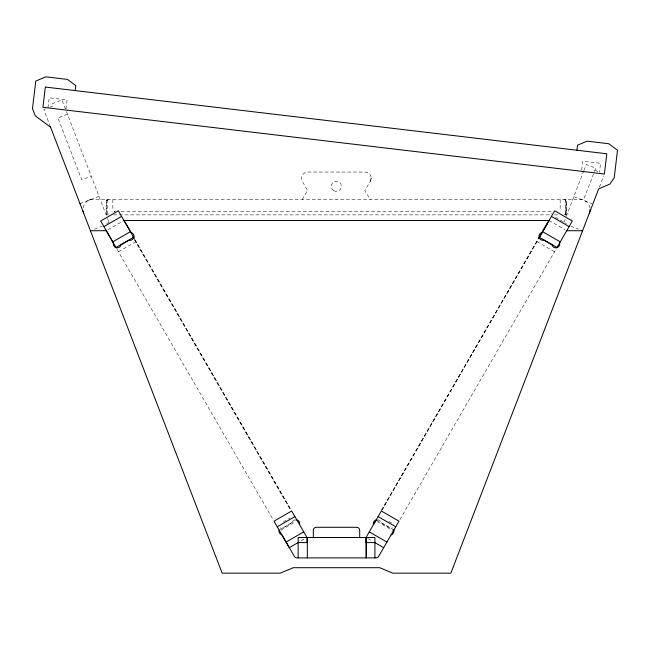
<?xml version="1.0" encoding="UTF-8"?>
<svg xmlns="http://www.w3.org/2000/svg" width="650" height="650" viewBox="0 0 650 650"><rect width="100%" height="100%" fill="white"/><g stroke="black" fill="none" stroke-linecap="round" stroke-linejoin="round"><path stroke-width="0.49" stroke-dasharray="3.25 2.44" d="M566.109 201.614L566.004 213.037L566.109 201.614A2.039 2.039 0 0 0 564.07 199.574M47.986 107.9L49.189 97.776L67.056 99.897L65.853 110.021M581.62 170.032L582.676 161.168L600.543 163.296L599.487 172.153M563.916 222.463L566.036 216.946M566.329 216.19L583.668 171.121M583.895 170.528L586.219 164.482L595.741 168.147L583.342 200.371M599.349 187.151L603.679 175.898M381.436 510.291L537.989 239.176M381.761 510.274L538.046 239.59M381.989 509.99L538.184 239.452M399.929 519.594L555.961 249.34M302.152 199.574L307.483 190.458L302.258 181.163A6.118 6.118 0 0 1 307.588 172.047L365.089 172.047A6.118 6.118 0 0 1 370.37 181.252L364.845 190.718L370.313 199.574M108.396 199.574L106.519 200.834L108.396 199.574A2.039 2.039 0 0 0 106.356 201.614L106.356 212.249A3.055 3.055 0 0 0 108.103 215.004M106.673 223.6L111.719 220.683M107.892 229.775L123.11 220.992M118.446 251.761L136.11 241.564M283.359 521.861L290.087 517.977M279.947 529.539L295.287 520.674M281.084 530.059L295.799 521.568M301.072 540.889L305.273 538.46M45.508 108.851L43.778 109.517L49.928 125.523M49.831 107.193L53.292 105.861L52.439 103.634L61.953 99.978L66.072 110.679M67.446 114.254L57.931 117.91L81.721 179.766L91.236 176.101M79.983 203.645L99.019 196.324M94.494 229.182L101.806 226.371M121.103 211.372L552.378 211.372M108.501 214.866L106.47 214.866L106.47 199.574M113.579 214.866L550.29 214.866M554.352 214.866L559.431 214.866M564.509 214.866L566.54 214.866L566.54 199.574M594.88 170.365L599.641 172.193M573.828 196.706L591.947 203.686M570.814 226.176L578.557 229.141M555.409 217.287L566.337 223.6M549.063 220.504L565.118 229.775M536.9 241.564L554.564 251.761M388.814 521.373L393.859 524.282M376.285 519.854L393.835 529.977M377.812 519.781A3.941 3.941 0 0 1 381.062 522.722L388.96 527.28A3.941 3.941 0 0 1 392.665 528.117M377.211 521.568L392.657 530.481M367.738 538.46L371.938 540.889M134.964 239.59L291.249 510.274M134.981 240.053L291.029 510.291M134.282 239.452L290.477 509.99M117.057 249.34L273.081 519.594M66.414 111.572L106.234 215.093M107.534 218.457L108.859 221.902M565.663 199.574L565.663 214.866M560.17 199.574L560.17 211.047M112.84 199.574L112.84 211.047M107.347 199.574L107.347 214.866M566.109 212.249A3.055 3.055 0 0 1 564.761 214.776M551.631 213.777A3.933 3.933 0 0 1 551.696 213.493M113.921 212.071A3.933 3.933 0 0 1 115.261 211.006M83.094 207.813A10.197 10.197 0 0 1 90.569 199.574L582.441 199.574A10.197 10.197 0 0 1 589.916 207.813M571.066 219.018A3.933 3.933 0 0 1 571.358 219.302M114.189 212.071A3.933 3.933 0 0 1 115.278 211.144M295.002 519.813A3.941 3.941 0 0 0 291.947 522.722L284.05 527.28A3.941 3.941 0 0 0 280.264 528.198M371.207 178.189L370.37 181.252L371.207 178.189M88.587 200.322L90.569 199.574L88.587 200.322M333.791 190.734A5.094 5.094 0 0 0 341.437 186.322A5.094 5.094 0 0 0 333.791 181.903A5.094 5.094 0 0 0 333.791 190.734"/><path stroke-width="0.97" d="M75.197 90.602L75.798 85.572L67.478 79.414L45.76 76.838L35.774 81.071L32.5 108.607L35.295 115.871L50.57 127.181M576.94 150.223L577.533 145.194L587.064 141.156L608.782 143.739L617.5 150.199L614.226 177.726L609.806 184.137L598.699 188.849L450.848 573.162L392.803 573.162L379.722 567.694L293.288 567.694L280.215 573.162L222.162 573.162L50.294 126.466M366.031 557.879L366.031 537.485L381.347 510.997L399.002 521.194L378.658 556.351A3.055 3.055 0 0 1 376.009 557.879L297.001 557.879A3.055 3.055 0 0 1 294.352 556.351L281.946 534.869A3.941 3.941 0 0 1 279.167 530.01M538.793 238.29L554.669 210.795L572.325 220.992L556.79 247.902M373.636 524.452L376.098 520.203M538.679 238.599L542.612 231.79M544.082 229.239L547.519 223.283M548.503 221.585L549.486 219.879M549.413 219.757L541.824 232.578A3.933 3.933 0 0 0 539.11 237.429A3.933 3.933 0 0 0 543.961 240.151L551.947 244.814A3.933 3.933 0 0 0 556.692 247.715A3.933 3.933 0 0 0 559.593 242.962M103.919 226.598L121.582 216.401M112.742 241.873L130.398 231.676M115.976 247.479L133.632 237.283M277.241 526.801L294.905 516.604M286.065 542.076L303.721 531.879M298.545 542.344L289.299 547.682L274.007 521.194L291.663 510.997L307.003 537.485L306.979 542.587L298.155 542.587M79.983 203.645L80.519 203.442M90.407 230.726L106.316 230.701M123.939 220.529L549.055 220.529M566.711 230.726L582.587 230.726L581.791 230.393M374.912 542.587L366.08 542.587L366.031 537.485M551.436 216.401L569.091 226.598M542.612 231.676L560.276 241.873M539.378 237.283L557.034 247.479M378.113 516.604L395.769 526.801M369.289 531.879L386.953 542.076M374.465 542.344L383.711 547.682M123.597 219.757L131.186 232.578A3.933 3.933 0 0 1 133.9 237.429A3.933 3.933 0 0 1 129.049 240.151L121.062 244.814A3.933 3.933 0 0 1 116.317 247.715A3.933 3.933 0 0 1 113.417 242.962L105.974 230.068M134.217 238.29L118.341 210.795L100.685 220.992L116.22 247.902M132.803 236.901L133.786 238.599M374.912 557.879L374.912 537.485L298.155 537.485L298.155 557.879M366.381 542.587L366.381 557.879M359.702 537.485L359.702 530.351A3.055 3.055 0 0 0 356.639 527.288L316.371 527.288A3.055 3.055 0 0 0 313.308 530.351L313.308 537.485M307.336 537.485L307.336 557.879M393.648 529.466A3.941 3.941 0 0 1 391.064 534.869M373.417 524.648A3.941 3.941 0 0 1 376.651 519.781M83.639 213.094A10.197 10.197 0 0 1 83.094 211.055M590.046 209.438A10.197 10.197 0 0 1 589.371 213.094M296.173 519.756A3.941 3.941 0 0 1 299.593 524.648M45.329 87.051L42.924 107.299L604.403 174.021L606.808 153.774L45.329 87.051"/></g></svg>
